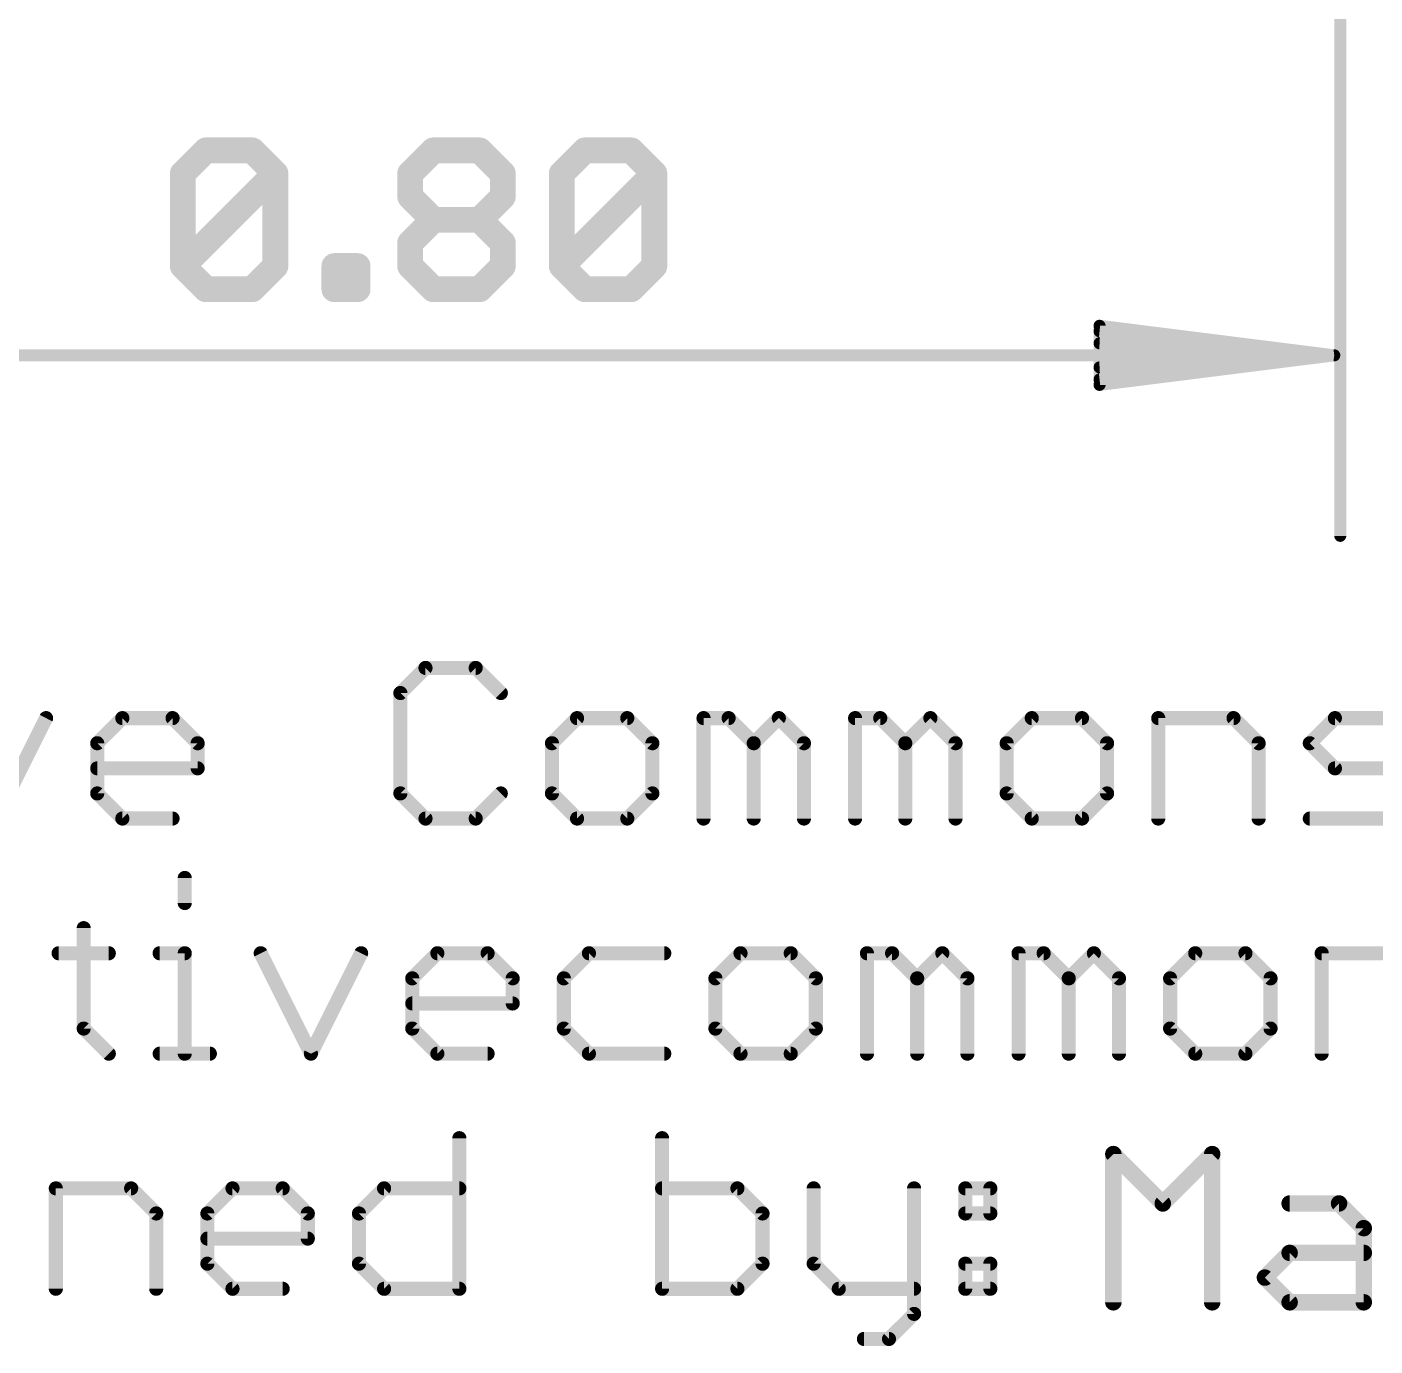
# Model space of a CAD drawing. Extents: x -33 to 74, y -15 to 28.
# Drawn here: x 6.13 to 20.7, y -14.51 to -0.26 of the extents above; entities that cross this region are included whole.
import ezdxf

# ---------------------------------------------------------------- set-up
doc = ezdxf.new("R2010")
doc.units = 0
doc.layers.add('47', color=253, linetype='CONTINUOUS')
doc.layers.add('51', color=53, linetype='CONTINUOUS')

msp = doc.modelspace()

# ---------------------------------------------------------------- linework, layer by layer
at = {"layer": '47'}
for points, const_width in [([(20.32, 0), (20.32, -5.76)], 0.13), ([(7.8183, -1.8459), (8.0683, -1.5959)], 0.2794), ([(8.0683, -1.5959), (8.5683, -1.5959)], 0.2794), ([(8.5683, -1.5959), (8.8182, -1.8459)], 0.2794), ([(10.274, -1.8459), (10.524, -1.5959)], 0.2794), ([(10.524, -1.5959), (11.024, -1.5959)], 0.2794), ([(11.024, -1.5959), (11.274, -1.8459)], 0.2794), ([(11.9112, -1.8459), (12.1612, -1.5959)], 0.2794), ([(12.1612, -1.5959), (12.6611, -1.5959)], 0.2794), ([(12.6611, -1.5959), (12.9111, -1.8459)], 0.2794), ([(7.8183, -2.8458), (7.8183, -1.8459)], 0.2794), ([(7.8183, -2.8458), (8.8182, -1.8459)], 0.2794), ([(8.8182, -1.8459), (8.8182, -2.8458)], 0.2794), ([(10.274, -2.0959), (10.274, -1.8459)], 0.2794), ([(11.274, -1.8459), (11.274, -2.0959)], 0.2794), ([(11.9112, -2.8458), (11.9112, -1.8459)], 0.2794), ([(11.9112, -2.8458), (12.9111, -1.8459)], 0.2794), ([(12.9111, -1.8459), (12.9111, -2.8458)], 0.2794), ([(10.524, -2.3459), (10.274, -2.0959)], 0.2794), ([(11.274, -2.0959), (11.024, -2.3459)], 0.2794), ([(10.274, -2.5958), (10.524, -2.3459)], 0.2794), ([(10.524, -2.3459), (11.024, -2.3459)], 0.2794), ([(11.024, -2.3459), (11.274, -2.5958)], 0.2794), ([(10.274, -2.8458), (10.274, -2.5958)], 0.2794), ([(11.274, -2.5958), (11.274, -2.8458)], 0.2794), ([(8.0683, -3.0958), (7.8183, -2.8458)], 0.2794), ([(8.8182, -2.8458), (8.5683, -3.0958)], 0.2794), ([(9.4555, -3.0958), (9.4555, -2.8458)], 0.2794), ([(9.4555, -2.8458), (9.7054, -2.8458)], 0.2794), ([(9.7054, -2.8458), (9.7054, -3.0958)], 0.2794), ([(10.524, -3.0958), (10.274, -2.8458)], 0.2794), ([(11.274, -2.8458), (11.024, -3.0958)], 0.2794), ([(12.1612, -3.0958), (11.9112, -2.8458)], 0.2794), ([(12.9111, -2.8458), (12.6611, -3.0958)], 0.2794), ([(8.5683, -3.0958), (8.0683, -3.0958)], 0.2794), ([(9.7054, -3.0958), (9.4555, -3.0958)], 0.2794), ([(11.024, -3.0958), (10.524, -3.0958)], 0.2794), ([(12.6611, -3.0958), (12.1612, -3.0958)], 0.2794), ([(20.255, -3.81), (17.72, -3.4908)], 0.13), ([(17.72, -3.4908), (17.72, -4.1292)], 0.13), ([(20.255, -3.81), (17.72, -3.55)], 0.13), ([(20.255, -3.81), (17.72, -3.68)], 0.13), ([(0.065, -3.81), (20.255, -3.81)], 0.13), ([(17.72, -4.1292), (20.255, -3.81)], 0.13), ([(17.72, -3.94), (20.255, -3.81)], 0.13), ([(17.72, -4.07), (20.255, -3.81)], 0.13)]:
    msp.add_lwpolyline(points, dxfattribs=dict(at, const_width=const_width))
for points, const_width in [([(8.0683, -1.5261, 1), (8.0683, -1.6658)], 0.1397), ([(8.1177, -1.6453, 1), (8.0189, -1.5465)], 0.1397), ([(8.6176, -1.5465, 1), (8.5189, -1.6453)], 0.1397), ([(8.5683, -1.6658, 1), (8.5683, -1.5261)], 0.1397), ([(10.524, -1.5261, 1), (10.524, -1.6658)], 0.1397), ([(10.5734, -1.6453, 1), (10.4746, -1.5465)], 0.1397), ([(11.0734, -1.5465, 1), (10.9746, -1.6453)], 0.1397), ([(11.024, -1.6658, 1), (11.024, -1.5261)], 0.1397), ([(12.1612, -1.5261, 1), (12.1612, -1.6658)], 0.1397), ([(12.2106, -1.6453, 1), (12.1118, -1.5465)], 0.1397), ([(12.7105, -1.5465, 1), (12.6117, -1.6453)], 0.1397), ([(12.6611, -1.6658, 1), (12.6611, -1.5261)], 0.1397), ([(7.7689, -1.7965, 1), (7.8677, -1.8953)], 0.1397), ([(7.8882, -1.8459, 1), (7.7485, -1.8459)], 0.1397), ([(8.8881, -1.8459, 1), (8.7484, -1.8459)], 0.1397), ([(8.8676, -1.8953, 1), (8.7688, -1.7965)], 0.1397), ([(8.7688, -1.8953, 1), (8.8676, -1.7965)], 0.1397), ([(10.3439, -1.8459, 1), (10.2042, -1.8459)], 0.1397), ([(10.2247, -1.7965, 1), (10.3234, -1.8953)], 0.1397), ([(11.3438, -1.8459, 1), (11.2041, -1.8459)], 0.1397), ([(11.2246, -1.8953, 1), (11.3234, -1.7965)], 0.1397), ([(11.9811, -1.8459, 1), (11.8414, -1.8459)], 0.1397), ([(11.8618, -1.7965, 1), (11.9606, -1.8953)], 0.1397), ([(12.981, -1.8459, 1), (12.8413, -1.8459)], 0.1397), ([(12.9605, -1.8953, 1), (12.8617, -1.7965)], 0.1397), ([(12.8617, -1.8953, 1), (12.9605, -1.7965)], 0.1397), ([(10.2042, -2.0959, 1), (10.3439, -2.0959)], 0.1397), ([(10.3234, -2.0465, 1), (10.2247, -2.1453)], 0.1397), ([(11.2041, -2.0959, 1), (11.3438, -2.0959)], 0.1397), ([(11.3234, -2.1453, 1), (11.2246, -2.0465)], 0.1397), ([(10.524, -2.276, 1), (10.524, -2.4157)], 0.1397), ([(10.5734, -2.3953, 1), (10.4746, -2.2965)], 0.1397), ([(10.4746, -2.3953, 1), (10.5734, -2.2965)], 0.1397), ([(11.0734, -2.2965, 1), (10.9746, -2.3953)], 0.1397), ([(10.9746, -2.2965, 1), (11.0734, -2.3953)], 0.1397), ([(11.024, -2.4157, 1), (11.024, -2.276)], 0.1397), ([(10.3439, -2.5958, 1), (10.2042, -2.5958)], 0.1397), ([(11.3438, -2.5958, 1), (11.2041, -2.5958)], 0.1397), ([(10.2247, -2.5464, 1), (10.3234, -2.6452)], 0.1397), ([(11.2246, -2.6452, 1), (11.3234, -2.5464)], 0.1397), ([(7.8677, -2.7964, 1), (7.7689, -2.8952)], 0.1397), ([(7.7689, -2.7964, 1), (7.8677, -2.8952)], 0.1397), ([(8.8676, -2.8952, 1), (8.7688, -2.7964)], 0.1397), ([(9.5253, -2.8458, 1), (9.3856, -2.8458)], 0.1397), ([(9.4555, -2.776, 1), (9.4555, -2.9157)], 0.1397), ([(9.7753, -2.8458, 1), (9.6356, -2.8458)], 0.1397), ([(9.7054, -2.9157, 1), (9.7054, -2.776)], 0.1397), ([(10.3234, -2.7964, 1), (10.2247, -2.8952)], 0.1397), ([(11.3234, -2.8952, 1), (11.2246, -2.7964)], 0.1397), ([(11.9606, -2.7964, 1), (11.8618, -2.8952)], 0.1397), ([(11.8618, -2.7964, 1), (11.9606, -2.8952)], 0.1397), ([(12.9605, -2.8952, 1), (12.8617, -2.7964)], 0.1397), ([(7.7485, -2.8458, 1), (7.8882, -2.8458)], 0.1397), ([(8.7484, -2.8458, 1), (8.8881, -2.8458)], 0.1397), ([(10.2042, -2.8458, 1), (10.3439, -2.8458)], 0.1397), ([(11.2041, -2.8458, 1), (11.3438, -2.8458)], 0.1397), ([(11.8414, -2.8458, 1), (11.9811, -2.8458)], 0.1397), ([(12.8413, -2.8458, 1), (12.981, -2.8458)], 0.1397), ([(8.0683, -3.0259, 1), (8.0683, -3.1657)], 0.1397), ([(8.0189, -3.1452, 1), (8.1177, -3.0464)], 0.1397), ([(8.5189, -3.0464, 1), (8.6176, -3.1452)], 0.1397), ([(8.5683, -3.1657, 1), (8.5683, -3.0259)], 0.1397), ([(9.4555, -3.0259, 1), (9.4555, -3.1657)], 0.1397), ([(9.3856, -3.0958, 1), (9.5253, -3.0958)], 0.1397), ([(9.6356, -3.0958, 1), (9.7753, -3.0958)], 0.1397), ([(9.7054, -3.1657, 1), (9.7054, -3.0259)], 0.1397), ([(10.524, -3.0259, 1), (10.524, -3.1657)], 0.1397), ([(10.4746, -3.1452, 1), (10.5734, -3.0464)], 0.1397), ([(10.9746, -3.0464, 1), (11.0734, -3.1452)], 0.1397), ([(11.024, -3.1657, 1), (11.024, -3.0259)], 0.1397), ([(12.1612, -3.0259, 1), (12.1612, -3.1657)], 0.1397), ([(12.1118, -3.1452, 1), (12.2106, -3.0464)], 0.1397), ([(12.6117, -3.0464, 1), (12.7105, -3.1452)], 0.1397), ([(12.6611, -3.1657, 1), (12.6611, -3.0259)], 0.1397), ([(17.7241, -3.4585, 1), (17.7159, -3.523)], 0.065), ([(17.7525, -3.4908, 1), (17.6875, -3.4908)], 0.065), ([(17.7233, -3.5177, 1), (17.7167, -3.5823)], 0.065), ([(17.7217, -3.6475, 1), (17.7183, -3.7125)], 0.065), ([(20.2591, -3.8422, 1), (20.2509, -3.7778)], 0.065), ([(20.2509, -3.8422, 1), (20.2591, -3.7778)], 0.065), ([(20.2583, -3.8423, 1), (20.2517, -3.7777)], 0.065), ([(20.2517, -3.8423, 1), (20.2583, -3.7777)], 0.065), ([(20.2533, -3.8425, 1), (20.2567, -3.7775)], 0.065), ([(20.2567, -3.8425, 1), (20.2533, -3.7775)], 0.065), ([(20.255, -3.8425, 1), (20.255, -3.7775)], 0.065), ([(17.7183, -3.9075, 1), (17.7217, -3.9725)], 0.065), ([(17.7167, -4.0377, 1), (17.7233, -4.1023)], 0.065), ([(17.7159, -4.097, 1), (17.7241, -4.1615)], 0.065), ([(17.6875, -4.1292, 1), (17.7525, -4.1292)], 0.065), ([(20.2875, -5.76, 1), (20.3525, -5.76)], 0.065)]:
    msp.add_lwpolyline(points, format="xyb", dxfattribs=dict(at, const_width=const_width))
at = {"layer": '51'}
for points, const_width in [([(10.4391, -7.1868), (10.168, -7.458)], 0.1524), ([(10.9815, -7.1868), (10.4391, -7.1868)], 0.1524), ([(11.2526, -7.458), (10.9815, -7.1868)], 0.1524), ([(10.168, -7.458), (10.168, -8.5426)], 0.1524), ([(5.7988, -8.8138), (6.3412, -7.7291)], 0.1524), ([(6.8937, -8.0003), (7.1648, -7.7291)], 0.1524), ([(7.1648, -7.7291), (7.7072, -7.7291)], 0.1524), ([(7.7072, -7.7291), (7.9783, -8.0003)], 0.1524), ([(12.0763, -7.7291), (11.8051, -8.0003)], 0.1524), ([(12.6186, -7.7291), (12.0763, -7.7291)], 0.1524), ([(12.8898, -8.0003), (12.6186, -7.7291)], 0.1524), ([(13.4423, -8.8138), (13.4423, -7.7291)], 0.1524), ([(13.4423, -7.7291), (13.7135, -7.7291)], 0.1524), ([(13.7135, -7.7291), (13.9846, -8.0003)], 0.1524), ([(13.9846, -8.0003), (14.2558, -7.7291)], 0.1524), ([(14.2558, -7.7291), (14.527, -8.0003)], 0.1524), ([(15.0795, -8.8138), (15.0795, -7.7291)], 0.1524), ([(15.0795, -7.7291), (15.3506, -7.7291)], 0.1524), ([(15.3506, -7.7291), (15.6218, -8.0003)], 0.1524), ([(15.6218, -8.0003), (15.8929, -7.7291)], 0.1524), ([(15.8929, -7.7291), (16.1641, -8.0003)], 0.1524), ([(16.9878, -7.7291), (16.7166, -8.0003)], 0.1524), ([(17.5301, -7.7291), (16.9878, -7.7291)], 0.1524), ([(17.8013, -8.0003), (17.5301, -7.7291)], 0.1524), ([(18.3538, -8.8138), (18.3538, -7.7291)], 0.1524), ([(18.3538, -7.7291), (19.1673, -7.7291)], 0.1524), ([(19.1673, -7.7291), (19.4384, -8.0003)], 0.1524), ([(19.9909, -8.0003), (20.2621, -7.7291)], 0.1524), ([(20.2621, -7.7291), (21.0756, -7.7291)], 0.1524), ([(6.8937, -8.5426), (6.8937, -8.0003)], 0.1524), ([(7.9783, -8.0003), (7.9783, -8.2715)], 0.1524), ([(11.8051, -8.0003), (11.8051, -8.5426)], 0.1524), ([(12.8898, -8.5426), (12.8898, -8.0003)], 0.1524), ([(13.9846, -8.0003), (13.9846, -8.8138)], 0.1524), ([(14.527, -8.0003), (14.527, -8.8138)], 0.1524), ([(15.6218, -8.0003), (15.6218, -8.8138)], 0.1524), ([(16.1641, -8.0003), (16.1641, -8.8138)], 0.1524), ([(16.7166, -8.0003), (16.7166, -8.5426)], 0.1524), ([(17.8013, -8.5426), (17.8013, -8.0003)], 0.1524), ([(19.4384, -8.0003), (19.4384, -8.8138)], 0.1524), ([(20.2621, -8.2715), (19.9909, -8.0003)], 0.1524), ([(7.9783, -8.2715), (6.8937, -8.2715)], 0.1524), ([(20.8044, -8.2715), (20.2621, -8.2715)], 0.1524), ([(7.1648, -8.8138), (6.8937, -8.5426)], 0.1524), ([(10.168, -8.5426), (10.4391, -8.8138)], 0.1524), ([(10.9815, -8.8138), (11.2526, -8.5426)], 0.1524), ([(11.8051, -8.5426), (12.0763, -8.8138)], 0.1524), ([(12.6186, -8.8138), (12.8898, -8.5426)], 0.1524), ([(16.7166, -8.5426), (16.9878, -8.8138)], 0.1524), ([(17.5301, -8.8138), (17.8013, -8.5426)], 0.1524), ([(7.7072, -8.8138), (7.1648, -8.8138)], 0.1524), ([(10.4391, -8.8138), (10.9815, -8.8138)], 0.1524), ([(12.0763, -8.8138), (12.6186, -8.8138)], 0.1524), ([(16.9878, -8.8138), (17.5301, -8.8138)], 0.1524), ([(19.9909, -8.8138), (20.8044, -8.8138)], 0.1524), ([(7.839, -9.4556), (7.839, -9.7268)], 0.1524), ([(6.7475, -9.998), (6.7475, -11.0826)], 0.1524), ([(6.4764, -10.2691), (7.0187, -10.2691)], 0.1524), ([(7.5678, -10.2691), (7.839, -10.2691)], 0.1524), ([(7.839, -10.2691), (7.839, -11.3538)], 0.1524), ([(8.6592, -10.2691), (9.2016, -11.3538)], 0.1524), ([(9.2016, -11.3538), (9.7439, -10.2691)], 0.1524), ([(10.2964, -10.5403), (10.5676, -10.2691)], 0.1524), ([(10.5676, -10.2691), (11.1099, -10.2691)], 0.1524), ([(11.1099, -10.2691), (11.381, -10.5403)], 0.1524), ([(12.2047, -10.2691), (11.9335, -10.5403)], 0.1524), ([(13.0182, -10.2691), (12.2047, -10.2691)], 0.1524), ([(13.8419, -10.2691), (13.5707, -10.5403)], 0.1524), ([(14.3842, -10.2691), (13.8419, -10.2691)], 0.1524), ([(14.6554, -10.5403), (14.3842, -10.2691)], 0.1524), ([(15.2079, -11.3538), (15.2079, -10.2691)], 0.1524), ([(15.2079, -10.2691), (15.479, -10.2691)], 0.1524), ([(15.479, -10.2691), (15.7502, -10.5403)], 0.1524), ([(15.7502, -10.5403), (16.0214, -10.2691)], 0.1524), ([(16.0214, -10.2691), (16.2925, -10.5403)], 0.1524), ([(16.845, -11.3538), (16.845, -10.2691)], 0.1524), ([(16.845, -10.2691), (17.1162, -10.2691)], 0.1524), ([(17.1162, -10.2691), (17.3873, -10.5403)], 0.1524), ([(17.3873, -10.5403), (17.6585, -10.2691)], 0.1524), ([(17.6585, -10.2691), (17.9297, -10.5403)], 0.1524), ([(18.7533, -10.2691), (18.4822, -10.5403)], 0.1524), ([(19.2957, -10.2691), (18.7533, -10.2691)], 0.1524), ([(19.5668, -10.5403), (19.2957, -10.2691)], 0.1524), ([(20.1193, -11.3538), (20.1193, -10.2691)], 0.1524), ([(20.1193, -10.2691), (20.9328, -10.2691)], 0.1524), ([(10.2964, -11.0826), (10.2964, -10.5403)], 0.1524), ([(11.381, -10.5403), (11.381, -10.8115)], 0.1524), ([(11.9335, -10.5403), (11.9335, -11.0826)], 0.1524), ([(13.5707, -10.5403), (13.5707, -11.0826)], 0.1524), ([(14.6554, -11.0826), (14.6554, -10.5403)], 0.1524), ([(15.7502, -10.5403), (15.7502, -11.3538)], 0.1524), ([(16.2925, -10.5403), (16.2925, -11.3538)], 0.1524), ([(17.3873, -10.5403), (17.3873, -11.3538)], 0.1524), ([(17.9297, -10.5403), (17.9297, -11.3538)], 0.1524), ([(18.4822, -10.5403), (18.4822, -11.0826)], 0.1524), ([(19.5668, -11.0826), (19.5668, -10.5403)], 0.1524), ([(11.381, -10.8115), (10.2964, -10.8115)], 0.1524), ([(6.7475, -11.0826), (7.0187, -11.3538)], 0.1524), ([(10.5676, -11.3538), (10.2964, -11.0826)], 0.1524), ([(11.9335, -11.0826), (12.2047, -11.3538)], 0.1524), ([(13.5707, -11.0826), (13.8419, -11.3538)], 0.1524), ([(14.3842, -11.3538), (14.6554, -11.0826)], 0.1524), ([(18.4822, -11.0826), (18.7533, -11.3538)], 0.1524), ([(19.2957, -11.3538), (19.5668, -11.0826)], 0.1524), ([(7.5678, -11.3538), (8.1101, -11.3538)], 0.1524), ([(11.1099, -11.3538), (10.5676, -11.3538)], 0.1524), ([(12.2047, -11.3538), (13.0182, -11.3538)], 0.1524), ([(13.8419, -11.3538), (14.3842, -11.3538)], 0.1524), ([(18.7533, -11.3538), (19.2957, -11.3538)], 0.1524), ([(10.8052, -12.2668), (10.8052, -13.8938)], 0.1524), ([(12.9949, -12.2668), (12.9949, -13.8938)], 0.1524), ([(17.8689, -14.0399), (17.8689, -12.4383)], 0.1778), ([(17.8689, -12.4383), (18.4028, -12.9721)], 0.1778), ([(18.4028, -12.9721), (18.9366, -12.4383)], 0.1778), ([(18.9366, -12.4383), (18.9366, -14.0399)], 0.1778), ([(6.4463, -13.8938), (6.4463, -12.8091)], 0.1524), ([(6.4463, -12.8091), (7.2598, -12.8091)], 0.1524), ([(7.2598, -12.8091), (7.5309, -13.0803)], 0.1524), ([(8.0834, -13.0803), (8.3546, -12.8091)], 0.1524), ([(8.3546, -12.8091), (8.8969, -12.8091)], 0.1524), ([(8.8969, -12.8091), (9.1681, -13.0803)], 0.1524), ([(9.7206, -13.0803), (9.9917, -12.8091)], 0.1524), ([(9.9917, -12.8091), (10.8052, -12.8091)], 0.1524), ([(13.8084, -12.8091), (12.9949, -12.8091)], 0.1524), ([(14.0795, -13.0803), (13.8084, -12.8091)], 0.1524), ([(14.632, -12.8091), (14.632, -13.6226)], 0.1524), ([(15.7167, -12.8091), (15.7167, -14.165)], 0.1524), ([(16.2692, -12.8091), (16.5404, -12.8091)], 0.1524), ([(16.2692, -13.0803), (16.2692, -12.8091)], 0.1524), ([(16.5404, -12.8091), (16.5404, -13.0803)], 0.1524), ([(19.773, -12.9721), (20.3068, -12.9721)], 0.1778), ([(20.3068, -12.9721), (20.5738, -13.2391)], 0.1778), ([(7.5309, -13.0803), (7.5309, -13.8938)], 0.1524), ([(8.0834, -13.6226), (8.0834, -13.0803)], 0.1524), ([(9.1681, -13.0803), (9.1681, -13.3515)], 0.1524), ([(9.7206, -13.6226), (9.7206, -13.0803)], 0.1524), ([(14.0795, -13.6226), (14.0795, -13.0803)], 0.1524), ([(16.5404, -13.0803), (16.2692, -13.0803)], 0.1524), ([(20.5738, -13.2391), (20.5738, -14.0399)], 0.1778), ([(9.1681, -13.3515), (8.0834, -13.3515)], 0.1524), ([(19.5061, -13.7729), (19.773, -13.506)], 0.1778), ([(19.773, -13.506), (20.5738, -13.506)], 0.1778), ([(8.3546, -13.8938), (8.0834, -13.6226)], 0.1524), ([(9.9917, -13.8938), (9.7206, -13.6226)], 0.1524), ([(13.8084, -13.8938), (14.0795, -13.6226)], 0.1524), ([(14.632, -13.6226), (14.9032, -13.8938)], 0.1524), ([(16.2692, -13.6226), (16.5404, -13.6226)], 0.1524), ([(16.2692, -13.8938), (16.2692, -13.6226)], 0.1524), ([(16.5404, -13.6226), (16.5404, -13.8938)], 0.1524), ([(19.773, -14.0399), (19.5061, -13.7729)], 0.1778), ([(8.8969, -13.8938), (8.3546, -13.8938)], 0.1524), ([(10.8052, -13.8938), (9.9917, -13.8938)], 0.1524), ([(12.9949, -13.8938), (13.8084, -13.8938)], 0.1524), ([(14.9032, -13.8938), (15.7167, -13.8938)], 0.1524), ([(16.5404, -13.8938), (16.2692, -13.8938)], 0.1524), ([(20.5738, -14.0399), (19.773, -14.0399)], 0.1778), ([(15.7167, -14.165), (15.4455, -14.4361)], 0.1524), ([(15.4455, -14.4361), (15.1744, -14.4361)], 0.1524)]:
    msp.add_lwpolyline(points, dxfattribs=dict(at, const_width=const_width))
for points, const_width in [([(10.4391, -7.1487, 1), (10.4391, -7.2249)], 0.0762), ([(10.4661, -7.2138, 1), (10.4122, -7.1599)], 0.0762), ([(11.0084, -7.1599, 1), (10.9545, -7.2138)], 0.0762), ([(10.9815, -7.2249, 1), (10.9815, -7.1487)], 0.0762), ([(10.141, -7.431, 1), (10.1949, -7.4849)], 0.0762), ([(10.2061, -7.458, 1), (10.1299, -7.458)], 0.0762), ([(11.2257, -7.4849, 1), (11.2796, -7.431)], 0.0762), ([(6.3752, -7.7462, 1), (6.3071, -7.7121)], 0.0762), ([(7.1648, -7.691, 1), (7.1648, -7.7672)], 0.0762), ([(7.1918, -7.7561, 1), (7.1379, -7.7022)], 0.0762), ([(7.7341, -7.7022, 1), (7.6802, -7.7561)], 0.0762), ([(7.7072, -7.7672, 1), (7.7072, -7.691)], 0.0762), ([(12.0763, -7.691, 1), (12.0763, -7.7672)], 0.0762), ([(12.1032, -7.7561, 1), (12.0494, -7.7022)], 0.0762), ([(12.6456, -7.7022, 1), (12.5917, -7.7561)], 0.0762), ([(12.6186, -7.7672, 1), (12.6186, -7.691)], 0.0762), ([(13.4804, -7.7291, 1), (13.4042, -7.7291)], 0.0762), ([(13.4423, -7.691, 1), (13.4423, -7.7672)], 0.0762), ([(13.7404, -7.7022, 1), (13.6865, -7.7561)], 0.0762), ([(13.7135, -7.7672, 1), (13.7135, -7.691)], 0.0762), ([(14.2827, -7.7022, 1), (14.2288, -7.7561)], 0.0762), ([(14.2827, -7.7561, 1), (14.2288, -7.7022)], 0.0762), ([(15.1176, -7.7291, 1), (15.0414, -7.7291)], 0.0762), ([(15.0795, -7.691, 1), (15.0795, -7.7672)], 0.0762), ([(15.3776, -7.7022, 1), (15.3237, -7.7561)], 0.0762), ([(15.3506, -7.7672, 1), (15.3506, -7.691)], 0.0762), ([(15.9199, -7.7022, 1), (15.866, -7.7561)], 0.0762), ([(15.9199, -7.7561, 1), (15.866, -7.7022)], 0.0762), ([(16.9878, -7.691, 1), (16.9878, -7.7672)], 0.0762), ([(17.0147, -7.7561, 1), (16.9608, -7.7022)], 0.0762), ([(17.557, -7.7022, 1), (17.5032, -7.7561)], 0.0762), ([(17.5301, -7.7672, 1), (17.5301, -7.691)], 0.0762), ([(18.3919, -7.7291, 1), (18.3157, -7.7291)], 0.0762), ([(18.3538, -7.691, 1), (18.3538, -7.7672)], 0.0762), ([(19.1942, -7.7022, 1), (19.1403, -7.7561)], 0.0762), ([(19.1673, -7.7672, 1), (19.1673, -7.691)], 0.0762), ([(20.2621, -7.691, 1), (20.2621, -7.7672)], 0.0762), ([(20.289, -7.7561, 1), (20.2351, -7.7022)], 0.0762), ([(6.9318, -8.0003, 1), (6.8556, -8.0003)], 0.0762), ([(6.8667, -7.9734, 1), (6.9206, -8.0272)], 0.0762), ([(8.0164, -8.0003, 1), (7.9402, -8.0003)], 0.0762), ([(7.9514, -8.0272, 1), (8.0053, -7.9734)], 0.0762), ([(11.8432, -8.0003, 1), (11.767, -8.0003)], 0.0762), ([(11.7782, -7.9734, 1), (11.8321, -8.0272)], 0.0762), ([(12.9279, -8.0003, 1), (12.8517, -8.0003)], 0.0762), ([(12.8629, -8.0272, 1), (12.9167, -7.9734)], 0.0762), ([(14.0227, -8.0003, 1), (13.9465, -8.0003)], 0.0762), ([(13.9577, -7.9734, 1), (14.0116, -8.0272)], 0.0762), ([(13.9577, -8.0272, 1), (14.0116, -7.9734)], 0.0762), ([(14.5651, -8.0003, 1), (14.4889, -8.0003)], 0.0762), ([(14.5, -8.0272, 1), (14.5539, -7.9734)], 0.0762), ([(15.6599, -8.0003, 1), (15.5837, -8.0003)], 0.0762), ([(15.5948, -7.9734, 1), (15.6487, -8.0272)], 0.0762), ([(15.5948, -8.0272, 1), (15.6487, -7.9734)], 0.0762), ([(16.2022, -8.0003, 1), (16.126, -8.0003)], 0.0762), ([(16.1372, -8.0272, 1), (16.1911, -7.9734)], 0.0762), ([(16.7547, -8.0003, 1), (16.6785, -8.0003)], 0.0762), ([(16.6897, -7.9734, 1), (16.7435, -8.0272)], 0.0762), ([(17.8394, -8.0003, 1), (17.7632, -8.0003)], 0.0762), ([(17.7743, -8.0272, 1), (17.8282, -7.9734)], 0.0762), ([(19.4765, -8.0003, 1), (19.4003, -8.0003)], 0.0762), ([(19.4115, -8.0272, 1), (19.4654, -7.9734)], 0.0762), ([(20.0179, -7.9734, 1), (19.964, -8.0272)], 0.0762), ([(19.964, -7.9734, 1), (20.0179, -8.0272)], 0.0762), ([(6.8937, -8.2334, 1), (6.8937, -8.3096)], 0.0762), ([(7.9402, -8.2715, 1), (8.0164, -8.2715)], 0.0762), ([(7.9783, -8.3096, 1), (7.9783, -8.2334)], 0.0762), ([(20.2621, -8.2334, 1), (20.2621, -8.3096)], 0.0762), ([(20.2351, -8.2984, 1), (20.289, -8.2445)], 0.0762), ([(6.9206, -8.5157, 1), (6.8667, -8.5696)], 0.0762), ([(6.8556, -8.5426, 1), (6.9318, -8.5426)], 0.0762), ([(10.1949, -8.5157, 1), (10.141, -8.5696)], 0.0762), ([(10.1299, -8.5426, 1), (10.2061, -8.5426)], 0.0762), ([(11.2796, -8.5696, 1), (11.2257, -8.5157)], 0.0762), ([(11.8321, -8.5157, 1), (11.7782, -8.5696)], 0.0762), ([(11.767, -8.5426, 1), (11.8432, -8.5426)], 0.0762), ([(12.8517, -8.5426, 1), (12.9279, -8.5426)], 0.0762), ([(12.9167, -8.5696, 1), (12.8629, -8.5157)], 0.0762), ([(16.7435, -8.5157, 1), (16.6897, -8.5696)], 0.0762), ([(16.6785, -8.5426, 1), (16.7547, -8.5426)], 0.0762), ([(17.7632, -8.5426, 1), (17.8394, -8.5426)], 0.0762), ([(17.8282, -8.5696, 1), (17.7743, -8.5157)], 0.0762), ([(7.1648, -8.7757, 1), (7.1648, -8.8519)], 0.0762), ([(7.1379, -8.8407, 1), (7.1918, -8.7869)], 0.0762), ([(7.7072, -8.8519, 1), (7.7072, -8.7757)], 0.0762), ([(10.4391, -8.7757, 1), (10.4391, -8.8519)], 0.0762), ([(10.4122, -8.8407, 1), (10.4661, -8.7869)], 0.0762), ([(10.9545, -8.7869, 1), (11.0084, -8.8407)], 0.0762), ([(10.9815, -8.8519, 1), (10.9815, -8.7757)], 0.0762), ([(12.0763, -8.7757, 1), (12.0763, -8.8519)], 0.0762), ([(12.0494, -8.8407, 1), (12.1032, -8.7869)], 0.0762), ([(12.5917, -8.7869, 1), (12.6456, -8.8407)], 0.0762), ([(12.6186, -8.8519, 1), (12.6186, -8.7757)], 0.0762), ([(13.4042, -8.8138, 1), (13.4804, -8.8138)], 0.0762), ([(13.9465, -8.8138, 1), (14.0227, -8.8138)], 0.0762), ([(14.4889, -8.8138, 1), (14.5651, -8.8138)], 0.0762), ([(15.0414, -8.8138, 1), (15.1176, -8.8138)], 0.0762), ([(15.5837, -8.8138, 1), (15.6599, -8.8138)], 0.0762), ([(16.126, -8.8138, 1), (16.2022, -8.8138)], 0.0762), ([(16.9878, -8.7757, 1), (16.9878, -8.8519)], 0.0762), ([(16.9608, -8.8407, 1), (17.0147, -8.7869)], 0.0762), ([(17.5032, -8.7869, 1), (17.557, -8.8407)], 0.0762), ([(17.5301, -8.8519, 1), (17.5301, -8.7757)], 0.0762), ([(18.3157, -8.8138, 1), (18.3919, -8.8138)], 0.0762), ([(19.4003, -8.8138, 1), (19.4765, -8.8138)], 0.0762), ([(19.9909, -8.7757, 1), (19.9909, -8.8519)], 0.0762), ([(7.8771, -9.4556, 1), (7.8009, -9.4556)], 0.0762), ([(7.8009, -9.7268, 1), (7.8771, -9.7268)], 0.0762), ([(6.7856, -9.998, 1), (6.7094, -9.998)], 0.0762), ([(6.4764, -10.231, 1), (6.4764, -10.3072)], 0.0762), ([(7.0187, -10.3072, 1), (7.0187, -10.231)], 0.0762), ([(7.5678, -10.231, 1), (7.5678, -10.3072)], 0.0762), ([(7.8771, -10.2691, 1), (7.8009, -10.2691)], 0.0762), ([(7.839, -10.3072, 1), (7.839, -10.231)], 0.0762), ([(8.6933, -10.2521, 1), (8.6252, -10.2862)], 0.0762), ([(9.778, -10.2862, 1), (9.7098, -10.2521)], 0.0762), ([(10.5676, -10.231, 1), (10.5676, -10.3072)], 0.0762), ([(10.5945, -10.2961, 1), (10.5406, -10.2422)], 0.0762), ([(11.1368, -10.2422, 1), (11.0829, -10.2961)], 0.0762), ([(11.1099, -10.3072, 1), (11.1099, -10.231)], 0.0762), ([(12.2047, -10.231, 1), (12.2047, -10.3072)], 0.0762), ([(12.2316, -10.2961, 1), (12.1778, -10.2422)], 0.0762), ([(13.0182, -10.3072, 1), (13.0182, -10.231)], 0.0762), ([(13.8419, -10.231, 1), (13.8419, -10.3072)], 0.0762), ([(13.8688, -10.2961, 1), (13.8149, -10.2422)], 0.0762), ([(14.4111, -10.2422, 1), (14.3573, -10.2961)], 0.0762), ([(14.3842, -10.3072, 1), (14.3842, -10.231)], 0.0762), ([(15.246, -10.2691, 1), (15.1698, -10.2691)], 0.0762), ([(15.2079, -10.231, 1), (15.2079, -10.3072)], 0.0762), ([(15.506, -10.2422, 1), (15.4521, -10.2961)], 0.0762), ([(15.479, -10.3072, 1), (15.479, -10.231)], 0.0762), ([(16.0483, -10.2422, 1), (15.9944, -10.2961)], 0.0762), ([(16.0483, -10.2961, 1), (15.9944, -10.2422)], 0.0762), ([(16.8831, -10.2691, 1), (16.8069, -10.2691)], 0.0762), ([(16.845, -10.231, 1), (16.845, -10.3072)], 0.0762), ([(17.1431, -10.2422, 1), (17.0892, -10.2961)], 0.0762), ([(17.1162, -10.3072, 1), (17.1162, -10.231)], 0.0762), ([(17.6854, -10.2422, 1), (17.6316, -10.2961)], 0.0762), ([(17.6854, -10.2961, 1), (17.6316, -10.2422)], 0.0762), ([(18.7533, -10.231, 1), (18.7533, -10.3072)], 0.0762), ([(18.7803, -10.2961, 1), (18.7264, -10.2422)], 0.0762), ([(19.3226, -10.2422, 1), (19.2687, -10.2961)], 0.0762), ([(19.2957, -10.3072, 1), (19.2957, -10.231)], 0.0762), ([(20.1574, -10.2691, 1), (20.0812, -10.2691)], 0.0762), ([(20.1193, -10.231, 1), (20.1193, -10.3072)], 0.0762), ([(10.3345, -10.5403, 1), (10.2583, -10.5403)], 0.0762), ([(10.2694, -10.5134, 1), (10.3233, -10.5672)], 0.0762), ([(11.4191, -10.5403, 1), (11.3429, -10.5403)], 0.0762), ([(11.3541, -10.5672, 1), (11.408, -10.5134)], 0.0762), ([(11.9716, -10.5403, 1), (11.8954, -10.5403)], 0.0762), ([(11.9066, -10.5134, 1), (11.9605, -10.5672)], 0.0762), ([(13.6088, -10.5403, 1), (13.5326, -10.5403)], 0.0762), ([(13.5438, -10.5134, 1), (13.5976, -10.5672)], 0.0762), ([(14.6935, -10.5403, 1), (14.6173, -10.5403)], 0.0762), ([(14.6284, -10.5672, 1), (14.6823, -10.5134)], 0.0762), ([(15.7883, -10.5403, 1), (15.7121, -10.5403)], 0.0762), ([(15.7232, -10.5134, 1), (15.7771, -10.5672)], 0.0762), ([(15.7232, -10.5672, 1), (15.7771, -10.5134)], 0.0762), ([(16.3306, -10.5403, 1), (16.2544, -10.5403)], 0.0762), ([(16.2656, -10.5672, 1), (16.3195, -10.5134)], 0.0762), ([(17.4254, -10.5403, 1), (17.3492, -10.5403)], 0.0762), ([(17.3604, -10.5134, 1), (17.4143, -10.5672)], 0.0762), ([(17.3604, -10.5672, 1), (17.4143, -10.5134)], 0.0762), ([(17.9678, -10.5403, 1), (17.8916, -10.5403)], 0.0762), ([(17.9027, -10.5672, 1), (17.9566, -10.5134)], 0.0762), ([(18.5203, -10.5403, 1), (18.4441, -10.5403)], 0.0762), ([(18.4552, -10.5134, 1), (18.5091, -10.5672)], 0.0762), ([(19.6049, -10.5403, 1), (19.5287, -10.5403)], 0.0762), ([(19.5399, -10.5672, 1), (19.5938, -10.5134)], 0.0762), ([(10.2964, -10.7734, 1), (10.2964, -10.8496)], 0.0762), ([(11.3429, -10.8115, 1), (11.4191, -10.8115)], 0.0762), ([(11.381, -10.8496, 1), (11.381, -10.7734)], 0.0762), ([(6.7745, -11.0557, 1), (6.7206, -11.1096)], 0.0762), ([(6.7094, -11.0826, 1), (6.7856, -11.0826)], 0.0762), ([(10.3233, -11.0557, 1), (10.2694, -11.1096)], 0.0762), ([(10.2583, -11.0826, 1), (10.3345, -11.0826)], 0.0762), ([(11.9605, -11.0557, 1), (11.9066, -11.1096)], 0.0762), ([(11.8954, -11.0826, 1), (11.9716, -11.0826)], 0.0762), ([(13.5976, -11.0557, 1), (13.5438, -11.1096)], 0.0762), ([(13.5326, -11.0826, 1), (13.6088, -11.0826)], 0.0762), ([(14.6173, -11.0826, 1), (14.6935, -11.0826)], 0.0762), ([(14.6823, -11.1096, 1), (14.6284, -11.0557)], 0.0762), ([(18.5091, -11.0557, 1), (18.4552, -11.1096)], 0.0762), ([(18.4441, -11.0826, 1), (18.5203, -11.0826)], 0.0762), ([(19.5287, -11.0826, 1), (19.6049, -11.0826)], 0.0762), ([(19.5938, -11.1096, 1), (19.5399, -11.0557)], 0.0762), ([(6.9917, -11.3807, 1), (7.0456, -11.3269)], 0.0762), ([(7.5678, -11.3157, 1), (7.5678, -11.3919)], 0.0762), ([(7.8009, -11.3538, 1), (7.8771, -11.3538)], 0.0762), ([(8.1101, -11.3919, 1), (8.1101, -11.3157)], 0.0762), ([(9.1675, -11.3368, 1), (9.2356, -11.3708)], 0.0762), ([(9.1675, -11.3708, 1), (9.2356, -11.3368)], 0.0762), ([(10.5676, -11.3157, 1), (10.5676, -11.3919)], 0.0762), ([(10.5406, -11.3807, 1), (10.5945, -11.3269)], 0.0762), ([(11.1099, -11.3919, 1), (11.1099, -11.3157)], 0.0762), ([(12.2047, -11.3157, 1), (12.2047, -11.3919)], 0.0762), ([(12.1778, -11.3807, 1), (12.2316, -11.3269)], 0.0762), ([(13.0182, -11.3919, 1), (13.0182, -11.3157)], 0.0762), ([(13.8419, -11.3157, 1), (13.8419, -11.3919)], 0.0762), ([(13.8149, -11.3807, 1), (13.8688, -11.3269)], 0.0762), ([(14.3573, -11.3269, 1), (14.4111, -11.3807)], 0.0762), ([(14.3842, -11.3919, 1), (14.3842, -11.3157)], 0.0762), ([(15.1698, -11.3538, 1), (15.246, -11.3538)], 0.0762), ([(15.7121, -11.3538, 1), (15.7883, -11.3538)], 0.0762), ([(16.2544, -11.3538, 1), (16.3306, -11.3538)], 0.0762), ([(16.8069, -11.3538, 1), (16.8831, -11.3538)], 0.0762), ([(17.3492, -11.3538, 1), (17.4254, -11.3538)], 0.0762), ([(17.8916, -11.3538, 1), (17.9678, -11.3538)], 0.0762), ([(18.7533, -11.3157, 1), (18.7533, -11.3919)], 0.0762), ([(18.7264, -11.3807, 1), (18.7803, -11.3269)], 0.0762), ([(19.2687, -11.3269, 1), (19.3226, -11.3807)], 0.0762), ([(19.2957, -11.3919, 1), (19.2957, -11.3157)], 0.0762), ([(20.0812, -11.3538, 1), (20.1574, -11.3538)], 0.0762), ([(10.8433, -12.2668, 1), (10.7671, -12.2668)], 0.0762), ([(13.033, -12.2668, 1), (12.9568, -12.2668)], 0.0762), ([(17.9134, -12.4383, 1), (17.8244, -12.4383)], 0.0889), ([(17.9003, -12.4069, 1), (17.8375, -12.4697)], 0.0889), ([(18.9811, -12.4383, 1), (18.8922, -12.4383)], 0.0889), ([(18.968, -12.4697, 1), (18.9052, -12.4069)], 0.0889), ([(6.4844, -12.8091, 1), (6.4082, -12.8091)], 0.0762), ([(6.4463, -12.771, 1), (6.4463, -12.8472)], 0.0762), ([(7.2867, -12.7822, 1), (7.2328, -12.8361)], 0.0762), ([(7.2598, -12.8472, 1), (7.2598, -12.771)], 0.0762), ([(8.3546, -12.771, 1), (8.3546, -12.8472)], 0.0762), ([(8.3815, -12.8361, 1), (8.3276, -12.7822)], 0.0762), ([(8.9239, -12.7822, 1), (8.87, -12.8361)], 0.0762), ([(8.8969, -12.8472, 1), (8.8969, -12.771)], 0.0762), ([(9.9917, -12.771, 1), (9.9917, -12.8472)], 0.0762), ([(10.0187, -12.8361, 1), (9.9648, -12.7822)], 0.0762), ([(10.8052, -12.8472, 1), (10.8052, -12.771)], 0.0762), ([(12.9949, -12.771, 1), (12.9949, -12.8472)], 0.0762), ([(13.8353, -12.7822, 1), (13.7814, -12.8361)], 0.0762), ([(13.8084, -12.8472, 1), (13.8084, -12.771)], 0.0762), ([(14.6701, -12.8091, 1), (14.5939, -12.8091)], 0.0762), ([(15.7548, -12.8091, 1), (15.6786, -12.8091)], 0.0762), ([(16.2692, -12.771, 1), (16.2692, -12.8472)], 0.0762), ([(16.3073, -12.8091, 1), (16.2311, -12.8091)], 0.0762), ([(16.5785, -12.8091, 1), (16.5023, -12.8091)], 0.0762), ([(16.5404, -12.8472, 1), (16.5404, -12.771)], 0.0762), ([(18.3713, -12.9407, 1), (18.4342, -13.0036)], 0.0889), ([(18.3713, -13.0036, 1), (18.4342, -12.9407)], 0.0889), ([(19.773, -12.9277, 1), (19.773, -13.0166)], 0.0889), ([(20.3383, -12.9407, 1), (20.2754, -13.0036)], 0.0889), ([(20.3068, -13.0166, 1), (20.3068, -12.9277)], 0.0889), ([(7.569, -13.0803, 1), (7.4928, -13.0803)], 0.0762), ([(7.504, -13.1072, 1), (7.5579, -13.0534)], 0.0762), ([(8.1215, -13.0803, 1), (8.0453, -13.0803)], 0.0762), ([(8.0565, -13.0534, 1), (8.1104, -13.1072)], 0.0762), ([(9.2062, -13.0803, 1), (9.13, -13.0803)], 0.0762), ([(9.1411, -13.1072, 1), (9.195, -13.0534)], 0.0762), ([(9.7587, -13.0803, 1), (9.6825, -13.0803)], 0.0762), ([(9.6936, -13.0534, 1), (9.7475, -13.1072)], 0.0762), ([(14.1176, -13.0803, 1), (14.0414, -13.0803)], 0.0762), ([(14.0526, -13.1072, 1), (14.1065, -13.0534)], 0.0762), ([(16.2692, -13.0422, 1), (16.2692, -13.1184)], 0.0762), ([(16.2311, -13.0803, 1), (16.3073, -13.0803)], 0.0762), ([(16.5023, -13.0803, 1), (16.5785, -13.0803)], 0.0762), ([(16.5404, -13.1184, 1), (16.5404, -13.0422)], 0.0762), ([(20.6182, -13.2391, 1), (20.5293, -13.2391)], 0.0889), ([(20.5423, -13.2705, 1), (20.6052, -13.2076)], 0.0889), ([(8.0834, -13.3134, 1), (8.0834, -13.3896)], 0.0762), ([(9.13, -13.3515, 1), (9.2062, -13.3515)], 0.0762), ([(9.1681, -13.3896, 1), (9.1681, -13.3134)], 0.0762), ([(19.773, -13.4615, 1), (19.773, -13.5504)], 0.0889), ([(19.8044, -13.5374, 1), (19.7416, -13.4746)], 0.0889), ([(20.5738, -13.5504, 1), (20.5738, -13.4615)], 0.0889), ([(8.1104, -13.5957, 1), (8.0565, -13.6496)], 0.0762), ([(8.0453, -13.6226, 1), (8.1215, -13.6226)], 0.0762), ([(9.7475, -13.5957, 1), (9.6936, -13.6496)], 0.0762), ([(9.6825, -13.6226, 1), (9.7587, -13.6226)], 0.0762), ([(14.0414, -13.6226, 1), (14.1176, -13.6226)], 0.0762), ([(14.1065, -13.6496, 1), (14.0526, -13.5957)], 0.0762), ([(14.659, -13.5957, 1), (14.6051, -13.6496)], 0.0762), ([(14.5939, -13.6226, 1), (14.6701, -13.6226)], 0.0762), ([(16.2692, -13.5845, 1), (16.2692, -13.6607)], 0.0762), ([(16.3073, -13.6226, 1), (16.2311, -13.6226)], 0.0762), ([(16.5785, -13.6226, 1), (16.5023, -13.6226)], 0.0762), ([(16.5404, -13.6607, 1), (16.5404, -13.5845)], 0.0762), ([(19.5375, -13.7415, 1), (19.4746, -13.8044)], 0.0889), ([(8.3546, -13.8557, 1), (8.3546, -13.9319)], 0.0762), ([(8.3276, -13.9207, 1), (8.3815, -13.8669)], 0.0762), ([(8.8969, -13.9319, 1), (8.8969, -13.8557)], 0.0762), ([(9.9917, -13.8557, 1), (9.9917, -13.9319)], 0.0762), ([(9.9648, -13.9207, 1), (10.0187, -13.8669)], 0.0762), ([(10.8052, -13.9319, 1), (10.8052, -13.8557)], 0.0762), ([(12.9949, -13.8557, 1), (12.9949, -13.9319)], 0.0762), ([(13.7814, -13.8669, 1), (13.8353, -13.9207)], 0.0762), ([(13.8084, -13.9319, 1), (13.8084, -13.8557)], 0.0762), ([(14.9032, -13.8557, 1), (14.9032, -13.9319)], 0.0762), ([(14.8763, -13.9207, 1), (14.9301, -13.8669)], 0.0762), ([(15.7167, -13.9319, 1), (15.7167, -13.8557)], 0.0762), ([(16.2692, -13.8557, 1), (16.2692, -13.9319)], 0.0762), ([(16.5404, -13.9319, 1), (16.5404, -13.8557)], 0.0762), ([(19.4746, -13.7415, 1), (19.5375, -13.8044)], 0.0889), ([(6.4082, -13.8938, 1), (6.4844, -13.8938)], 0.0762), ([(7.4928, -13.8938, 1), (7.569, -13.8938)], 0.0762), ([(10.7671, -13.8938, 1), (10.8433, -13.8938)], 0.0762), ([(12.9568, -13.8938, 1), (13.033, -13.8938)], 0.0762), ([(16.2311, -13.8938, 1), (16.3073, -13.8938)], 0.0762), ([(16.5023, -13.8938, 1), (16.5785, -13.8938)], 0.0762), ([(19.773, -13.9954, 1), (19.773, -14.0843)], 0.0889), ([(19.7416, -14.0713, 1), (19.8044, -14.0084)], 0.0889), ([(20.5738, -14.0843, 1), (20.5738, -13.9954)], 0.0889), ([(15.7436, -14.1919, 1), (15.6898, -14.138)], 0.0762), ([(17.8244, -14.0399, 1), (17.9134, -14.0399)], 0.0889), ([(18.8922, -14.0399, 1), (18.9811, -14.0399)], 0.0889), ([(20.5293, -14.0399, 1), (20.6182, -14.0399)], 0.0889), ([(15.6786, -14.165, 1), (15.7548, -14.165)], 0.0762), ([(15.1744, -14.398, 1), (15.1744, -14.4742)], 0.0762), ([(15.4186, -14.4092, 1), (15.4725, -14.4631)], 0.0762), ([(15.4455, -14.4742, 1), (15.4455, -14.398)], 0.0762)]:
    msp.add_lwpolyline(points, format="xyb", dxfattribs=dict(at, const_width=const_width))

doc.saveas('drawing.dxf')
